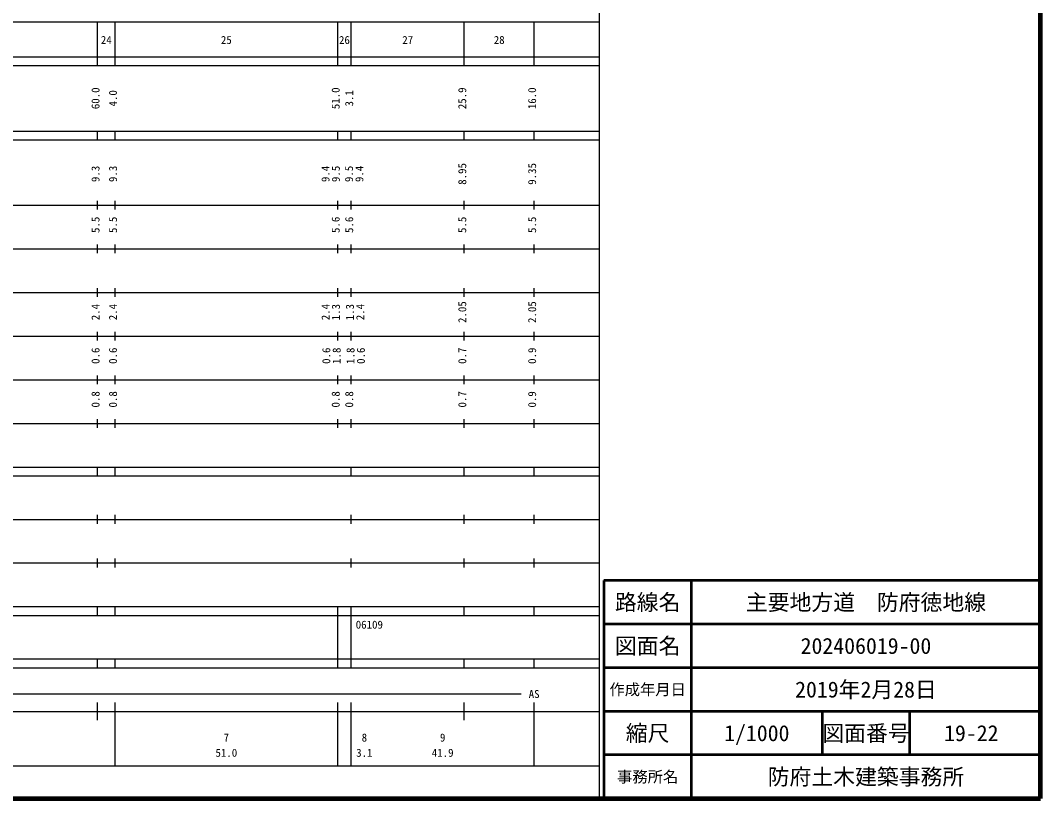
# Model space of a CAD drawing. Units: millimetres on the paper, enlarged 1000 times. Extents: x 40000 to 680000, y 20000 to 380000.
# Drawn here: x 446332 to 680000, y 20000 to 198357 of the extents above; entities that cross this region are included whole.
import ezdxf
from ezdxf.enums import TextEntityAlignment as Align

# ---------------------------------------------------------------- set-up
doc = ezdxf.new("R2010")
doc.units = ezdxf.units.MM
doc.header["$LTSCALE"] = 1000
for name, color, linetype, lineweight in [('M-TTL', 2, 'Continuous', 140), ('M-TTL-BAND', 7, 'Continuous', 25), ('M-TTL-FRAM', 2, 'Continuous', 50), ('M-TTL-LINE', 7, 'Continuous', 50)]:
    doc.layers.add(name, color=color, linetype=linetype, lineweight=lineweight)
doc.layers.add('M-TTL-TXT', color=7, linetype='Continuous')
doc.styles.add('ＭＳ ゴシック', font='')
doc.styles.get('ＭＳ ゴシック').set_extended_font_data('MS Gothic')

msp = doc.modelspace()

# ---------------------------------------------------------------- linework, layer by layer
at = {"layer": 'M-TTL'}
for p, q in [((680000, 20000), (680000, 380000)), ((40000, 20000), (680000, 20000))]:
    msp.add_line(p, q, dxfattribs=at)
at = {"layer": 'M-TTL-BAND'}
for p, q in [((579000, 20000), (579000, 370000)), ((68000, 198000), (579000, 198000)), ((464000, 188000), (464000, 198000)), ((468000, 188000), (468000, 198000)), ((519000, 188000), (519000, 198000)), ((522100, 188000), (522100, 198000)), ((548000, 188000), (548000, 198000)), ((564000, 188000), (564000, 198000)), ((40000, 190000), (579000, 190000)), ((40000, 188000), (579000, 188000)), ((40000, 173000), (579000, 173000)), ((464000, 171000), (464000, 173000)), ((468000, 171000), (468000, 173000)), ((519000, 171000), (519000, 173000)), ((519000, 171000), (519000, 173000)), ((522100, 171000), (522100, 173000)), ((548000, 171000), (548000, 173000)), ((564000, 171000), (564000, 173000)), ((40000, 171000), (579000, 171000)), ((464000, 155000), (464000, 157000)), ((468000, 155000), (468000, 157000)), ((519000, 155000), (519000, 157000)), ((522100, 155000), (522100, 157000)), ((548000, 155000), (548000, 157000)), ((564000, 155000), (564000, 157000)), ((40000, 156000), (579000, 156000)), ((46000, 146000), (579000, 146000)), ((464000, 145000), (464000, 147000)), ((468000, 145000), (468000, 147000)), ((519000, 145000), (519000, 147000)), ((522100, 145000), (522100, 147000)), ((548000, 145000), (548000, 147000)), ((564000, 145000), (564000, 147000)), ((52000, 136000), (579000, 136000)), ((464000, 135000), (464000, 137000)), ((468000, 135000), (468000, 137000)), ((519000, 135000), (519000, 137000)), ((522100, 135000), (522100, 137000)), ((548000, 135000), (548000, 137000)), ((564000, 135000), (564000, 137000)), ((464000, 125000), (464000, 127000)), ((468000, 125000), (468000, 127000)), ((519000, 125000), (519000, 127000)), ((522100, 125000), (522100, 127000)), ((548000, 125000), (548000, 127000)), ((564000, 125000), (564000, 127000)), ((46000, 126000), (579000, 126000)), ((464000, 115000), (464000, 117000)), ((468000, 115000), (468000, 117000)), ((519000, 115000), (519000, 117000)), ((522100, 115000), (522100, 117000)), ((548000, 115000), (548000, 117000)), ((564000, 115000), (564000, 117000)), ((52000, 116000), (579000, 116000)), ((46000, 106000), (579000, 106000)), ((464000, 105000), (464000, 107000)), ((468000, 105000), (468000, 107000)), ((519000, 105000), (519000, 107000)), ((522100, 105000), (522100, 107000)), ((548000, 105000), (548000, 107000)), ((564000, 105000), (564000, 107000)), ((40000, 96000), (579000, 96000)), ((464000, 94000), (464000, 96000)), ((468000, 94000), (468000, 96000)), ((522100, 94000), (522100, 96000)), ((548000, 94000), (548000, 96000)), ((564000, 94000), (564000, 96000)), ((40000, 94000), (579000, 94000)), ((464000, 83000), (464000, 85000)), ((468000, 83000), (468000, 85000)), ((522100, 83000), (522100, 85000)), ((548000, 83000), (548000, 85000)), ((564000, 83000), (564000, 85000)), ((49000, 84000), (579000, 84000)), ((464000, 73000), (464000, 75000)), ((468000, 73000), (468000, 75000)), ((522100, 73000), (522100, 75000)), ((548000, 73000), (548000, 75000)), ((564000, 73000), (564000, 75000)), ((40000, 74000), (579000, 74000)), ((40000, 64000), (579000, 64000)), ((464000, 62000), (464000, 64000)), ((468000, 62000), (468000, 64000)), ((519000, 50000), (519000, 64000)), ((522100, 62000), (522100, 64000)), ((548000, 62000), (548000, 64000)), ((564000, 62000), (564000, 64000)), ((40000, 62000), (579000, 62000)), ((522100, 52000), (522100, 62000)), ((40000, 52000), (579000, 52000)), ((464000, 50000), (464000, 52000)), ((468000, 50000), (468000, 52000)), ((522100, 50000), (522100, 52000)), ((548000, 50000), (548000, 52000)), ((564000, 50000), (564000, 52000)), ((40000, 50000), (579000, 50000)), ((71000, 44000), (561000, 44000)), ((40000, 40000), (579000, 40000)), ((464000, 38000), (464000, 42000)), ((468000, 27500), (468000, 42000)), ((519000, 27500), (519000, 42000)), ((522100, 27500), (522100, 42000)), ((548000, 38000), (548000, 42000)), ((564000, 27500), (564000, 42000)), ((68000, 27500), (579000, 27500))]:
    msp.add_line(p, q, dxfattribs=at)
at = {"layer": 'M-TTL-FRAM'}
for p, q in [((680000, 70000), (580000, 70000)), ((580000, 70000), (580000, 20000))]:
    msp.add_line(p, q, dxfattribs=at)
at = {"layer": 'M-TTL-LINE'}
for p, q in [((600000, 70000), (600000, 20000)), ((680000, 60000), (580000, 60000)), ((680000, 50000), (580000, 50000)), ((680000, 40000), (580000, 40000)), ((630000, 40000), (630000, 30000)), ((650000, 40000), (650000, 30000)), ((680000, 30000), (580000, 30000))]:
    msp.add_line(p, q, dxfattribs=at)

# ---------------------------------------------------------------- texts
at = {"layer": 'M-TTL-BAND', "style": 'ＭＳ ゴシック'}
for s, p in [('24', (466000, 192405)), ('25', (493500, 192405)), ('26', (520550, 192405)), ('27', (535050, 192405)), ('28', (556000, 192405)), ('AS', (564000, 42500)), ('7', (493500, 32523)), ('8', (525115, 32523)), ('9', (543050, 32523)), ('51.0', (493500, 29033)), ('3.1', (525115, 29033)), ('41.9', (543050, 29033))]:
    msp.add_text(s, height=1833, dxfattribs=at).set_placement(p, align=Align.BOTTOM_CENTER)
for s, p in [('60.0', (465000, 180500)), ('51.0', (520000, 180500)), ('25.9', (549000, 180500)), ('16.0', (565000, 180500)), ('4.0', (469000, 180500)), ('3.1', (523100, 180500)), ('9.3', (465000, 163174)), ('9.3', (469000, 163174)), ('9.4', (517672, 163174)), ('9.5', (520042, 163174)), ('9.5', (523062, 163174)), ('9.4', (525432, 163174)), ('8.95', (549000, 163174)), ('9.35', (565000, 163174)), ('5.5', (465000, 151500)), ('5.5', (469000, 151500)), ('5.6', (520000, 151500)), ('5.6', (523100, 151500)), ('5.5', (549000, 151500)), ('5.5', (565000, 151500)), ('2.4', (465000, 131500)), ('2.4', (469000, 131500)), ('2.4', (517688, 131500)), ('1.3', (520058, 131500)), ('1.3', (523263, 131500)), ('2.4', (525633, 131500)), ('2.05', (549000, 131500)), ('2.05', (565000, 131500)), ('0.6', (465000, 121500)), ('0.6', (469000, 121500)), ('0.6', (517855, 121500)), ('1.8', (520225, 121500)), ('1.8', (523397, 121500)), ('0.6', (525767, 121500)), ('0.7', (549000, 121500)), ('0.9', (565000, 121500)), ('0.8', (465000, 111500)), ('0.8', (469000, 111500)), ('0.8', (520000, 111500)), ('0.8', (523100, 111500)), ('0.7', (549000, 111500)), ('0.9', (565000, 111500))]:
    msp.add_text(s, height=1833, rotation=90, dxfattribs=at).set_placement(p, align=Align.BOTTOM_CENTER)
msp.add_text('06109', height=1833, dxfattribs=at).set_placement((523134, 58405), align=Align.BOTTOM_LEFT)
at = {"layer": 'M-TTL-TXT', "style": 'ＭＳ ゴシック'}
for s, height, p in [('路線名', 3666, (590000, 65000)), ('主要地方道\u3000防府徳地線', 3666, (640000, 65000)), ('図面名', 3666, (590000, 55000)), ('202406019-00', 3666, (640000, 55000)), ('2019年2月28日', 3666, (640000, 45000)), ('作成年月日', 2566, (590000, 45000)), ('縮尺', 3666, (590000, 35000)), ('1/1000', 3666, (615000, 35000)), ('図面番号', 3666, (640000, 35000)), ('19-22', 3666, (664125, 35000)), ('事務所名', 2566, (590000, 25000)), ('防府土木建築事務所', 3666, (640000, 25000))]:
    msp.add_text(s, height=height, dxfattribs=at).set_placement(p, align=Align.MIDDLE_CENTER)

doc.saveas('drawing.dxf')
